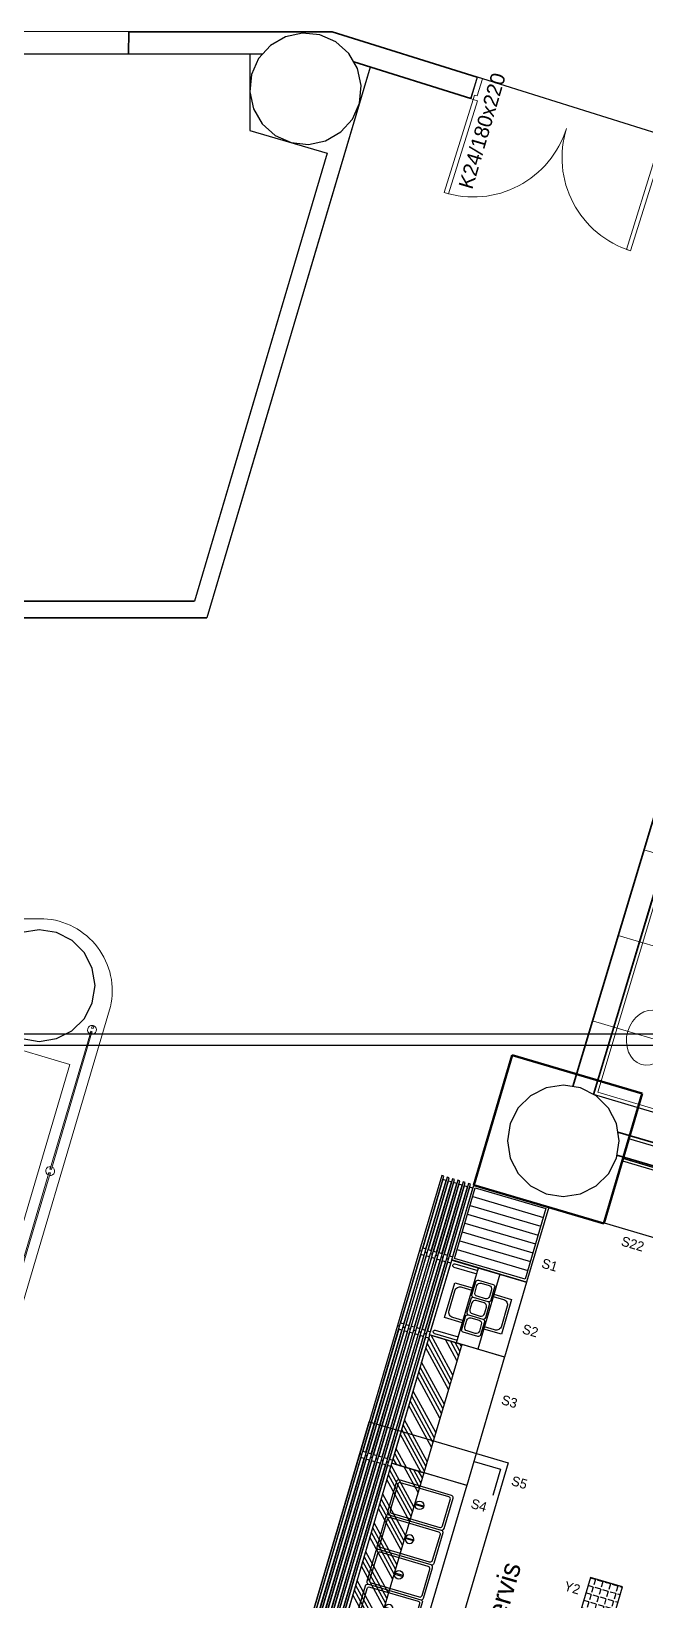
# Model space of a CAD drawing. Header units: millimetres. Extents: x 62878 to 70819, y -67946 to -61850.
# Drawn here: x 66564 to 67115, y -64796 to -63389 of the extents above; entities that cross this region are included whole.
import ezdxf
from ezdxf.enums import TextEntityAlignment as Align

# ---------------------------------------------------------------- set-up
doc = ezdxf.new("R2010")
doc.units = ezdxf.units.MM
for name, color, linetype, lineweight in [('-Hotec Kolon', 6, 'Continuous', 50), ('BAP', 41, 'Continuous', 30), ('DUVAR-GAZBETON', 84, 'Continuous', 35), ('DUVAR-yeni', 3, 'Continuous', 30), ('kapı-yeni', 3, 'Continuous', 13), ('SIVA(yeni)', 2, 'Continuous', 9), ('TEFRİŞ-yeni', 53, 'Continuous', 9)]:
    doc.layers.add(name, color=color, linetype=linetype, lineweight=lineweight)
doc.layers.add('alan hesabı1', color=7, linetype='Continuous', plot=False)
doc.layers.add('S2000-002 Çizgi', color=7, linetype='Continuous')
doc.layers.add('ÇATI K', color=254, linetype='Continuous')
doc.styles.add('bold', font='arial.ttf', dxfattribs={"height": 10})
doc.styles.add('TAKSİM', font='GOTHIC.TTF', dxfattribs={"height": 20})

# ---------------------------------------------------------------- blocks, each defined once
blk = doc.blocks.new('A$C510426C4')
at = {"layer": 'S2000-002 Çizgi'}
for p, q in [((2.5, 66.3), (2.5, 45)), ((5.5, 66.3), (5.5, 45)), ((64.5, 66.3), (64.5, 45)), ((67.5, 66.3), (67.5, 45))]:
    blk.add_line(p, q, dxfattribs=at)
for points in [[(0, 100), (70, 100), (70, 98), (0, 98)], [(0, 95), (70, 95), (70, 93), (0, 93)], [(0, 90), (70, 90), (70, 88), (0, 88)], [(0, 85), (70, 85), (70, 83), (0, 83)], [(3, 98), (67, 98), (67, 95), (3, 95)], [(3, 93), (67, 93), (67, 90), (3, 90)], [(3, 93), (67, 93), (67, 90), (3, 90)], [(3, 88), (67, 88), (67, 85), (3, 85)], [(3, 88), (67, 88), (67, 85), (3, 85)], [(3, 88), (67, 88), (67, 85), (3, 85)], [(0, 80), (70, 80), (70, 78), (0, 78)], [(0, 75), (70, 75), (70, 73), (0, 73)], [(3, 83), (67, 83), (67, 80), (3, 80)], [(3, 78), (67, 78), (67, 75), (3, 75)], [(3, 73), (67, 73), (67, 70), (3, 70)], [(0, 0), (70, 0), (70, 70), (0, 70)], [(0, 45), (0, 25), (70, 25), (70, 45)]]:
    blk.add_lwpolyline(points, close=True, dxfattribs=at)
for points in [[(51.2, 45), (51.2, 61.5), (18.7, 61.5), (18.7, 45)], [(18.7, 25), (18.7, 8.5), (51.2, 8.5), (51.2, 25)]]:
    blk.add_lwpolyline(points, dxfattribs=at)
for points in [[(49.2, 45), (49.2, 54.5, 0.414214), (44.2, 59.5), (25.7, 59.5, 0.414214), (20.7, 54.5), (20.7, 45)], [(20.7, 25), (20.7, 15.5, 0.414214), (25.7, 10.5), (44.2, 10.5, 0.414214), (49.2, 15.5), (49.2, 25)]]:
    blk.add_lwpolyline(points, format="xyb", dxfattribs=at)
for points in [[(12.5, 26.2), (24.7, 26.2, 0.414214), (26.7, 28.2), (26.7, 41.8, 0.414214), (24.7, 43.8), (12.5, 43.8, 0.414214), (10.5, 41.8), (10.5, 28.2, 0.414214)], [(40.9, 26.2), (28.7, 26.2, -0.414214), (26.7, 28.2), (26.7, 41.8, -0.414214), (28.7, 43.8), (40.9, 43.8, -0.414214), (42.9, 41.8), (42.9, 28.2, -0.414214)], [(44.9, 26.2), (57.1, 26.2, 0.414214), (59.1, 28.2), (59.1, 41.8, 0.414214), (57.1, 43.8), (44.9, 43.8, 0.414214), (42.9, 41.8), (42.9, 28.2, 0.414214)], [(15.5, 28.2), (21.7, 28.2, 0.414214), (24.7, 31.2), (24.7, 38.8, 0.414214), (21.7, 41.8), (15.5, 41.8, 0.414214), (12.5, 38.8), (12.5, 31.2, 0.414214)], [(37.9, 28.2), (31.7, 28.2, -0.414214), (28.7, 31.2), (28.7, 38.8, -0.414214), (31.7, 41.8), (37.9, 41.8, -0.414214), (40.9, 38.8), (40.9, 31.2, -0.414214)], [(47.9, 28.2), (54.1, 28.2, 0.414214), (57.1, 31.2), (57.1, 38.8, 0.414214), (54.1, 41.8), (47.9, 41.8, 0.414214), (44.9, 38.8), (44.9, 31.2, 0.414214)]]:
    blk.add_lwpolyline(points, format="xyb", close=True, dxfattribs=at)
for centre in [(4, 66.3), (66, 66.3), (66, 66.3)]:
    blk.add_arc(centre, 1.51, 0, 180, dxfattribs=at)
blk = doc.blocks.new('A$C4C7B7D41')
at = {"layer": 'S2000-002 Çizgi'}
for p, q in [((10.2, 32), (10.2, 98)), ((18.5, 32), (18.5, 98)), ((26.7, 32), (26.7, 98)), ((35, 32), (35, 98)), ((43.2, 32), (43.2, 98)), ((51.5, 32), (51.5, 98)), ((59.7, 32), (59.7, 98))]:
    blk.add_line(p, q, dxfattribs=at)
for points in [[(0, 100), (70, 100), (70, 30), (0, 30)], [(2, 98), (68, 98), (68, 32), (2, 32)], [(3, 27), (67, 27), (67, 30), (3, 30)], [(0, 25), (70, 25), (70, 27), (0, 27)], [(0, 20), (70, 20), (70, 22), (0, 22)], [(0, 15), (70, 15), (70, 17), (0, 17)], [(3, 22), (67, 22), (67, 25), (3, 25)], [(3, 17), (67, 17), (67, 20), (3, 20)], [(3, 12), (67, 12), (67, 15), (3, 15)], [(3, 12), (67, 12), (67, 15), (3, 15)], [(3, 12), (67, 12), (67, 15), (3, 15)], [(0, 10), (70, 10), (70, 12), (0, 12)], [(0, 5), (70, 5), (70, 7), (0, 7)], [(0, 0), (70, 0), (70, 2), (0, 2)], [(3, 7), (67, 7), (67, 10), (3, 10)], [(3, 7), (67, 7), (67, 10), (3, 10)], [(3, 2), (67, 2), (67, 5), (3, 5)]]:
    blk.add_lwpolyline(points, close=True, dxfattribs=at)
blk = doc.blocks.new('A$C4383204F')
at = {"layer": 'S2000-002 Çizgi'}
for points in [[(51, 32.5), (2, 32.5, 0.414214), (0, 30.5), (0, 2, 0.414214), (2, 0), (51, 0, 0.414214), (53, 2), (53, 30.5, 0.414214)], [(49, 30.5), (4, 30.5, 0.414214), (2, 28.5), (2, 4, 0.414214), (4, 2), (49, 2, 0.414214), (51, 4), (51, 28.5, 0.414214)]]:
    blk.add_lwpolyline(points, format="xyb", close=True, dxfattribs=at)
blk.add_lwpolyline([(29.7, 16.2), (22.2, 16.2), (22.2, 15.4), (29.7, 15.4)], close=True, dxfattribs=at)
blk.add_circle((25.9, 15.8), 3.82, dxfattribs=at)
blk = doc.blocks.new('A$C208948D3')
at = {"layer": 'S2000-002 Çizgi'}
h = blk.add_hatch(dxfattribs=at)
h.set_pattern_fill('ANSI34', color=254, style=0)
h.set_pattern_definition([(45, (-7663.186, -591.372), (-13.470384, 13.470384), []), (45, (-7658.696, -591.372), (-13.470384, 13.470384), []), (45, (-7654.205, -591.372), (-13.470384, 13.470384), []), (45, (-7649.715, -591.372), (-13.470384, 13.470384), [])])
h.paths.add_polyline_path([(220, 60), (220, 30), (0, 30), (0, 60)])
for points in [[(0, 100), (220, 100), (220, 30), (0, 30)], [(0, 60), (220, 60), (220, 30), (0, 30)], [(3, 27), (217, 27), (217, 30), (3, 30)], [(0, 25), (220, 25), (220, 27), (0, 27)], [(0, 20), (220, 20), (220, 22), (0, 22)], [(0, 15), (220, 15), (220, 17), (0, 17)], [(3, 22), (217, 22), (217, 25), (3, 25)], [(3, 17), (217, 17), (217, 20), (3, 20)], [(3, 12), (217, 12), (217, 15), (3, 15)], [(3, 12), (217, 12), (217, 15), (3, 15)], [(3, 12), (217, 12), (217, 15), (3, 15)], [(0, 10), (220, 10), (220, 12), (0, 12)], [(0, 5), (220, 5), (220, 7), (0, 7)], [(0, 0), (220, 0), (220, 2), (0, 2)], [(3, 7), (217, 7), (217, 10), (3, 10)], [(3, 7), (217, 7), (217, 10), (3, 10)], [(3, 2), (217, 2), (217, 5), (3, 5)]]:
    blk.add_lwpolyline(points, close=True, dxfattribs=at)
at = {"layer": 'S2000-002 Çizgi', "rotation": 90}
for p in [(45, 38.5), (110, 38.5), (175, 38.5)]:
    blk.add_blockref('A$C4383204F', p, dxfattribs=at)
at = {"layer": 'S2000-002 Çizgi', "extrusion": (0, 0, -1), "zscale": -1, "rotation": 90}
for p in [(-45, 38.5), (-110, 38.5), (-175, 38.5)]:
    blk.add_blockref('A$C4383204F', p, dxfattribs=at)

msp = doc.modelspace()

# ---------------------------------------------------------------- hatches: boundary and pattern name
h = msp.add_hatch()
h.set_pattern_fill('ANGLE', color=256, angle=523.5761)
h.set_pattern_definition([(163.57615, (70915.5486, -60055.4054), (-1.974945, -6.6999864), [5.08, -1.905]), (253.57615, (70915.5486, -60055.4054), (6.6999864, -1.974945), [5.08, -1.905])])
h.paths.add_polyline_path([(67094.1, -64783.3), (67065.3, -64774.8), (67031.4, -64889.9), (67060.2, -64898.4)])
at = {"layer": 'S2000-002 Çizgi'}
h = msp.add_hatch(dxfattribs=at)
h.set_pattern_fill('ANSI34', color=254, angle=-106.4239, style=0)
h.set_pattern_definition([(298.57615, (68367.475, -57453.165), (16.72937, 9.112116), []), (298.57615, (68366.205, -57457.472), (16.72937, 9.112116), []), (298.57615, (68364.936, -57461.779), (16.72937, 9.112116), []), (298.57615, (68363.666, -57466.086), (16.72937, 9.112116), [])])
h.paths.add_polyline_path([(66916, -64680.9), (66887.3, -64672.4), (66921.2, -64557.3), (66950, -64565.8)])

# ---------------------------------------------------------------- linework, layer by layer
at = {"layer": '-Hotec Kolon', "linetype": 'Continuous'}
for p, q in [((66960.8, -64423), (66995.1, -64306.5)), ((67111.7, -64340.8), (66995.1, -64306.5)), ((67111.7, -64340.8), (67077.3, -64457.4)), ((67077.3, -64457.4), (66960.8, -64423))]:
    msp.add_line(p, q, dxfattribs=at)
for points in [[(64978.8, -67227.8), (69093.8, -67227.8), (69093.8, -64287.8), (64978.8, -64287.8)], [(64988.8, -67217.8), (69083.8, -67217.8), (69083.8, -64297.8), (64988.8, -64297.8)], [(67031.4, -64889.9), (67060.2, -64898.4), (67094.1, -64783.3), (67065.3, -64774.8)]]:
    msp.add_lwpolyline(points, close=True)
at = {"color": 0}
for points in [[(67218, -64498.3), (67235, -64440.8), (67094.4, -64399.3), (67077.5, -64456.9)], [(67234.4, -64442.7), (67235, -64440.8), (67094.4, -64399.3), (67093.9, -64401.3)], [(66867, -64635.2), (66991.7, -64671.9), (66912.5, -64940.5), (66787.8, -64903.7)]]:
    msp.add_lwpolyline(points, close=True, dxfattribs=at)
at = {"layer": 'alan hesabı1'}
for points in [[(67624.2, -63627.6), (67541.1, -63603), (67454.8, -63577.3), (67295.2, -63530), (67295.1, -63530.4), (67279.7, -63527.9), (67277.9, -63528.2), (67126.1, -63480.7), (66973.5, -63432.9), (66833.8, -63389.1), (66651.4, -63389), (66251.4, -63388.7)], [(66867.8, -63420.7), (66823.1, -63571.8), (66766.2, -63763.5), (66721.5, -63914.6), (64944.1, -63913.5)], [(67127.8, -64386.8), (67135.3, -64361.7), (67068.2, -64341.8), (67240.6, -63768), (67630, -63883.3), (67573.1, -64075.4), (67568.8, -64089.8), (67784.5, -64153.6), (67666.5, -64546.3), (67127.8, -64386.8)]]:
    msp.add_lwpolyline(points, dxfattribs=at)
msp.add_lwpolyline([(66215.1, -63899.3), (66215.2, -63757.7), (66215.2, -63698.5), (66215.3, -63598.8), (66215.3, -63476.1), (66215.4, -63408.7), (66215.4, -63408.7), (66215.4, -63408.7), (66215.4, -63408.7), (66215.4, -63408.7), (66251.3, -63408.7), (66651.3, -63409), (66760, -63409.1), (66760, -63477.5), (66829.3, -63498), (66808.7, -63567.5), (66751.9, -63759.3), (66710.3, -63899.6)], close=True, dxfattribs=at)
at = {"layer": 'BAP'}
for points in [[(66856.6, -63422.1), (66848.7, -63408.6), (66837.1, -63398.2), (66822.7, -63391.8), (66807.2, -63390.2), (66791.9, -63393.5), (66778.4, -63401.4), (66767.9, -63413), (66761.6, -63427.3), (66760, -63442.9), (66763.3, -63458.2), (66771.1, -63471.7), (66782.8, -63482.2), (66797.1, -63488.5), (66812.6, -63490.1), (66827.9, -63486.8), (66841.5, -63478.9), (66851.9, -63467.3), (66858.2, -63453), (66859.8, -63437.4)], [(66618.8, -64259.7), (66621.3, -64244.2), (66618.8, -64228.8), (66611.7, -64214.8), (66600.7, -64203.8), (66586.7, -64196.6), (66571.3, -64194.2), (66555.8, -64196.6), (66541.9, -64203.7), (66530.8, -64214.8), (66523.7, -64228.7), (66521.3, -64244.2), (66523.7, -64259.6), (66530.8, -64273.5), (66541.8, -64284.6), (66555.8, -64291.7), (66571.2, -64294.2), (66586.7, -64291.7), (66600.6, -64284.7), (66611.7, -64273.6)], [(67091, -64383.4), (67088.6, -64367.9), (67081.5, -64354), (67070.5, -64342.9), (67056.5, -64335.8), (67041.1, -64333.3), (67025.6, -64335.8), (67011.7, -64342.9), (67000.6, -64353.9), (66993.5, -64367.9), (66991, -64383.3), (66993.5, -64398.8), (67000.6, -64412.7), (67011.6, -64423.8), (67025.6, -64430.9), (67041, -64433.3), (67056.5, -64430.9), (67070.4, -64423.8), (67081.5, -64412.8), (67088.6, -64398.8)]]:
    msp.add_lwpolyline(points, close=True, dxfattribs=at)
at = {"layer": 'DUVAR-GAZBETON'}
for p, q in [((66963.9, -63429.9), (66833.8, -63389.1)), ((66958, -63449), (66853.1, -63416.1))]:
    msp.add_line(p, q, dxfattribs=at)
at = {"layer": 'DUVAR-GAZBETON', "ltscale": 0.5}
for p, q in [((67049.5, -64334.7), (67262.8, -63624.8)), ((67068.2, -64341.8), (67282.9, -63627.4)), ((67282.9, -63627.4), (67068.2, -64341.8)), ((67354.8, -64454), (67089.8, -64375.5)), ((67089, -64396.1), (67674.7, -64569.6))]:
    msp.add_line(p, q, dxfattribs=at)
at = {"layer": 'DUVAR-GAZBETON'}
for points in [[(66651.4, -63389), (66651.3, -63409)], [(66833.8, -63389.1), (66651.4, -63389)], [(66771.5, -63409.1), (66651.3, -63409)]]:
    msp.add_lwpolyline(points, dxfattribs=at)
at = {"layer": 'DUVAR-yeni', "ltscale": 5}
for p, q in [((66651.4, -63389), (66361.4, -63388.8)), ((66361.3, -63408.8), (66651.3, -63409)), ((66760, -63409.1), (66760, -63477.5)), ((66853.4, -63416.5), (66853.4, -63416.6)), ((66867.8, -63420.7), (66721.5, -63914.6)), ((66963.9, -63429.9), (66958, -63449)), ((66760, -63477.5), (66829.3, -63498)), ((66829.3, -63498), (66710.3, -63899.6)), ((66215.1, -63899.3), (66710.3, -63899.6)), ((64944.1, -63913.5), (66721.5, -63914.6))]:
    msp.add_line(p, q, dxfattribs=at)
at = {"layer": 'DUVAR-yeni'}
msp.add_line((67135.3, -64361.7), (67068.2, -64341.8), dxfattribs=at)
at = {"layer": 'kapı-yeni'}
msp.add_lwpolyline([(67101.3, -63585.4), (67097.5, -63584.2), (67123.6, -63500.7), (67127.4, -63501.8), (67128.6, -63498), (67126.2, -63497.3), (67131, -63482), (67135.7, -63483.5), (67129.8, -63502.6), (67127.4, -63501.8), (67101.3, -63585.4, -0.414214), (67043.8, -63475.8, -0.414214), (66934.2, -63533.2), (66960.3, -63449.7), (66957.9, -63449), (66963.9, -63429.9), (66968.7, -63431.4), (66963.9, -63446.6), (66961.5, -63445.9), (66960.3, -63449.7), (66964.1, -63450.9), (66938.1, -63534.4), (66934.2, -63533.2)], format="xyb", dxfattribs=at)
at = {"layer": 'S2000-002 Çizgi'}
for points in [[(66892.4, -64548.8), (66858.5, -64663.9), (66860.4, -64664.5), (66894.3, -64549.4)], [(66893.5, -64552.3), (66861.3, -64661.6), (66864.1, -64662.5), (66896.4, -64553.1)], [(66897.2, -64550.2), (66863.3, -64665.3), (66865.2, -64665.9), (66899.1, -64550.8)], [(66898.3, -64553.7), (66866.1, -64663), (66868.9, -64663.9), (66901.2, -64554.5)], [(66898.3, -64553.7), (66866.1, -64663), (66868.9, -64663.9), (66901.2, -64554.5)], [(66902, -64551.7), (66868.1, -64666.8), (66870, -64667.3), (66903.9, -64552.2)], [(66903.1, -64555.1), (66870.9, -64664.4), (66873.7, -64665.3), (66906, -64555.9)], [(66903.1, -64555.1), (66870.9, -64664.4), (66873.7, -64665.3), (66906, -64555.9)], [(66903.1, -64555.1), (66870.9, -64664.4), (66873.7, -64665.3), (66906, -64555.9)], [(66906.8, -64553.1), (66872.9, -64668.2), (66874.8, -64668.7), (66908.7, -64553.6)], [(66907.9, -64556.5), (66875.7, -64665.9), (66878.5, -64666.7), (66910.8, -64557.4)], [(66911.6, -64554.5), (66877.7, -64669.6), (66879.6, -64670.1), (66913.5, -64555)], [(66916.4, -64555.9), (66882.5, -64671), (66884.4, -64671.6), (66918.3, -64556.5)], [(66912.7, -64557.9), (66880.4, -64667.3), (66883.3, -64668.1), (66915.6, -64558.8)], [(66917.5, -64559.3), (66885.2, -64668.7), (66888.1, -64669.5), (66920.4, -64560.2)], [(66950, -64565.8), (66916, -64680.9), (66887.3, -64672.4), (66921.2, -64557.3)], [(66988.3, -64577.1), (66954.4, -64692.2), (66887.3, -64672.4), (66921.2, -64557.3)]]:
    msp.add_lwpolyline(points, close=True, dxfattribs=at)
msp.add_lwpolyline([(66961.2, -64670.8), (66984.7, -64677.7), (66977.8, -64701.3)], dxfattribs=at)
at = {"layer": 'SIVA(yeni)'}
for p, q in [((67071.8, -64339.7), (67242.5, -63771.7)), ((67139.1, -64359.7), (67071.8, -64339.7))]:
    msp.add_line(p, q, dxfattribs=at)
at = {"layer": 'TEFRİŞ-yeni'}
for p, q in [((67113.2, -64122.5), (67173.6, -64140.4)), ((67090.2, -64199.2), (67150.6, -64217)), ((67067.2, -64275.8), (67127.6, -64293.7))]:
    msp.add_line(p, q, dxfattribs=at)
at = {"layer": 'TEFRİŞ-yeni', "color": 142, "ltscale": 5}
for p, q in [((65087.9, -64183.3), (66575.4, -64184.2)), ((66635.2, -64262.9), (66292.3, -65420.2)), ((66511.1, -64289), (66598.8, -64315)), ((66581, -64408.3), (66617.4, -64285.7)), ((66582.2, -64408.6), (66618.5, -64286)), ((66617.4, -64285.7), (66618.5, -64286)), ((66598.8, -64315), (66394.4, -65005.2)), ((66543.6, -64534.8), (66579.9, -64412.1)), ((66544.7, -64535.1), (66581, -64412.5)), ((66579.9, -64412.1), (66581, -64412.5)), ((66581, -64408.3), (66582.2, -64408.6))]:
    msp.add_line(p, q, dxfattribs=at)
at = {"layer": 'TEFRİŞ-yeni'}
for points in [[(66618.8, -64285.6), (66617.4, -64285.1), (66616.7, -64287.5, -0.82717), (66618.9, -64279.9), (66618.2, -64282.3), (66619.6, -64282.7), (66620.3, -64280.3, -0.82717), (66618.1, -64287.9)], [(66618.9, -64279.9), (66618.9, -64280.2, -0.094589), (66620.2, -64280.6), (66620.3, -64280.3, 0.094589)], [(66582.2, -64409.1), (66580.7, -64408.7), (66581.4, -64406.4, 0.82717), (66579.2, -64413.9), (66579.9, -64411.6), (66581.3, -64412), (66580.6, -64414.4, 0.82717), (66582.9, -64406.8)]]:
    msp.add_lwpolyline(points, format="xyb", close=True, dxfattribs=at)
at = {"layer": 'TEFRİŞ-yeni', "color": 142, "ltscale": 5}
msp.add_arc((66571.7, -64249.1), 65, 347.426, 86.9303, dxfattribs=at)
at = {"layer": 'TEFRİŞ-yeni'}
msp.add_ellipse((67118, -64290.8), major_axis=(7.1, 24), ratio=0.8, dxfattribs=at)
at = {"layer": 'ÇATI K', "color": 0}
for p, q in [((68230.6, -64714.9), (67099.7, -64381.6)), ((67292.5, -64457.7), (67094.4, -64399.3))]:
    msp.add_line(p, q, dxfattribs=at)

# ---------------------------------------------------------------- block references
at = {"layer": 'S2000-002 Çizgi', "rotation": 253.5761452700875}
for name, p in [('A$C4C7B7D41', (66932, -64414.5)), ('A$C208948D3', (66858.5, -64663.9))]:
    msp.add_blockref(name, p, dxfattribs=at)
at = {"layer": 'S2000-002 Çizgi', "xscale": -1, "rotation": 73.57614527008748}
msp.add_blockref('A$C510426C4', (67008.1, -64510), dxfattribs=at)

# ---------------------------------------------------------------- texts
at = {"style": 'TAKSİM'}
for s, p in [('S22', (67102, -64479.9)), ('S1', (67027.6, -64498.8)), ('S2', (67010.2, -64557.7)), ('S3', (66991.5, -64621.2)), ('S5', (67000.4, -64693.8)), ('S4', (66964.1, -64714.2)), ('Y2', (67047.8, -64788.2))]:
    msp.add_text(s, height=8.64, rotation=343.5761, dxfattribs=at).set_placement(p, align=Align.CENTER)
msp.add_text('sıcak servis', height=18, rotation=73.5761, dxfattribs=at).set_placement((66967.9, -64884.9))
at = {"layer": 'kapı-yeni', "style": 'bold'}
msp.add_text('K24/180x220', height=13, rotation=73.5831, dxfattribs=at).set_placement((66968.2, -63477.9), align=Align.MIDDLE_CENTER)

doc.saveas('drawing.dxf')
